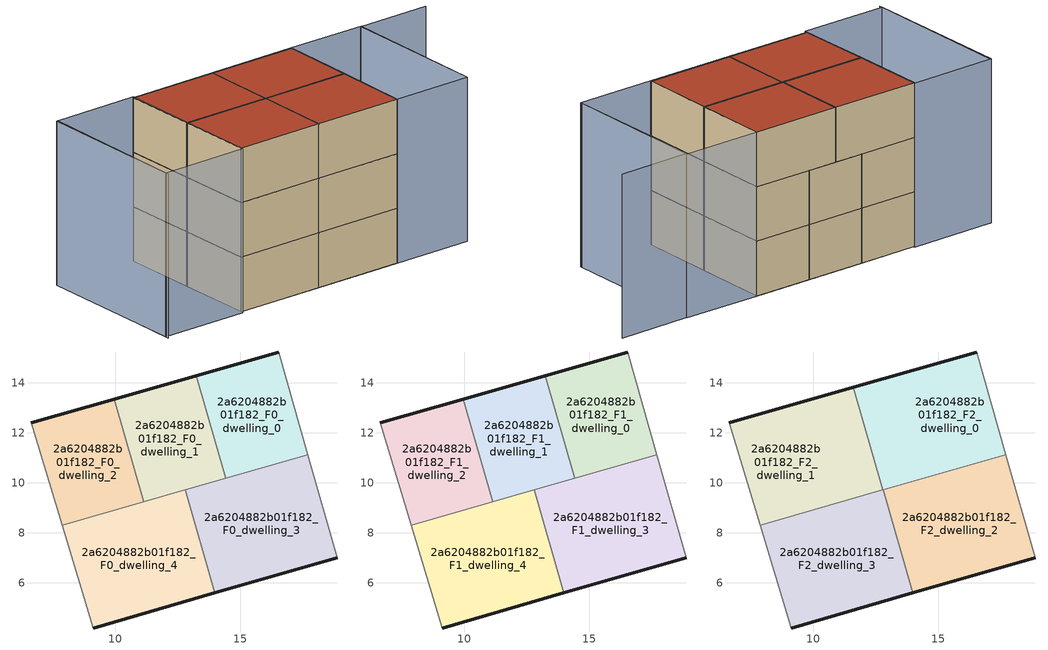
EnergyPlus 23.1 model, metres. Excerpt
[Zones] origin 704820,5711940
2a6204882b01f182_F0_dwelling_0
 floor ground (EU_floor_Construction): 17.7,11.13 16.53,15.23 13.24,14.29 14.42,10.19 z0
 wall outside (EU_wall_Construction): 13.24,14.29 16.53,15.23 z0:3
 wall adiabatic (EU_wall_Construction): 16.53,15.23 17.7,11.13 z0:3
 wall to 2a6204882b01f182_F0_dwelling_1 (EU_wall_Construction): 14.42,10.19 13.24,14.29 z0:3
 wall to 2a6204882b01f182_F0_dwelling_3 (EU_wall_Construction): 17.7,11.13 14.42,10.19 z0:3
2a6204882b01f182_F0_dwelling_1
 floor ground (EU_floor_Construction): 14.42,10.19 13.24,14.29 9.96,13.34 11.13,9.25 z0
 wall outside (EU_wall_Construction): 9.96,13.34 13.24,14.29 z0:3
 wall to 2a6204882b01f182_F0_dwelling_2 (EU_wall_Construction): 11.13,9.25 9.96,13.34 z0:3
 wall to 2a6204882b01f182_F0_dwelling_4 (EU_wall_Construction): 12.8,9.72 11.13,9.25 z0:3
 wall to 2a6204882b01f182_F0_dwelling_3 (EU_wall_Construction): 14.42,10.19 12.8,9.72 z0:3
2a6204882b01f182_F0_dwelling_2
 floor ground (EU_floor_Construction): 11.13,9.25 9.96,13.34 6.64,12.39 7.88,8.31 z0
 wall outside (EU_wall_Construction): 6.64,12.39 9.96,13.34 z0:3
 wall adiabatic (EU_wall_Construction): 7.88,8.31 6.64,12.39 z0:3
 wall to 2a6204882b01f182_F0_dwelling_4 (EU_wall_Construction): 11.13,9.25 7.88,8.31 z0:3
2a6204882b01f182_F0_dwelling_3
 floor ground (EU_floor_Construction): 18.87,7.01 17.7,11.13 12.8,9.72 13.98,5.6 z0
 wall outside (EU_wall_Construction): 18.87,7.01 13.98,5.6 z0:3
 wall adiabatic (EU_wall_Construction): 17.7,11.13 18.87,7.01 z0:3
 wall to 2a6204882b01f182_F0_dwelling_4 (EU_wall_Construction): 13.98,5.6 12.8,9.72 z0:3
2a6204882b01f182_F0_dwelling_4
 floor ground (EU_floor_Construction): 13.98,5.6 12.8,9.72 7.88,8.31 9.13,4.2 z0
 wall outside (EU_wall_Construction): 13.98,5.6 9.13,4.2 z0:3
 wall adiabatic (EU_wall_Construction): 9.13,4.2 7.88,8.31 z0:3
2a6204882b01f182_F1_dwelling_0
 floor to 2a6204882b01f182_F0_dwelling_0 (EU_floor_Construction): 17.7,11.13 16.53,15.23 13.24,14.29 14.42,10.19 z3
 wall outside (EU_wall_Construction): 13.24,14.29 16.53,15.23 z3:6
 wall adiabatic (EU_wall_Construction): 16.53,15.23 17.7,11.13 z3:6
 wall to 2a6204882b01f182_F1_dwelling_1 (EU_wall_Construction): 14.42,10.19 13.24,14.29 z3:6
 wall to 2a6204882b01f182_F1_dwelling_3 (EU_wall_Construction): 17.7,11.13 14.42,10.19 z3:6
2a6204882b01f182_F1_dwelling_1
 floor to 2a6204882b01f182_F0_dwelling_1 (EU_floor_Construction): 14.42,10.19 13.24,14.29 9.96,13.34 11.13,9.25 z3
 wall outside (EU_wall_Construction): 9.96,13.34 13.24,14.29 z3:6
 wall to 2a6204882b01f182_F1_dwelling_2 (EU_wall_Construction): 11.13,9.25 9.96,13.34 z3:6
 wall to 2a6204882b01f182_F1_dwelling_4 (EU_wall_Construction): 12.8,9.72 11.13,9.25 z3:6
 wall to 2a6204882b01f182_F1_dwelling_3 (EU_wall_Construction): 14.42,10.19 12.8,9.72 z3:6
2a6204882b01f182_F1_dwelling_2
 floor to 2a6204882b01f182_F0_dwelling_2 (EU_floor_Construction): 11.13,9.25 9.96,13.34 6.64,12.39 7.88,8.31 z3
 wall outside (EU_wall_Construction): 6.64,12.39 9.96,13.34 z3:6
 wall adiabatic (EU_wall_Construction): 7.88,8.31 6.64,12.39 z3:6
 wall to 2a6204882b01f182_F1_dwelling_4 (EU_wall_Construction): 11.13,9.25 7.88,8.31 z3:6
2a6204882b01f182_F1_dwelling_3
 floor to 2a6204882b01f182_F0_dwelling_3 (EU_floor_Construction): 18.87,7.01 17.7,11.13 12.8,9.72 13.98,5.6 z3
 wall outside (EU_wall_Construction): 18.87,7.01 13.98,5.6 z3:6
 wall adiabatic (EU_wall_Construction): 17.7,11.13 18.87,7.01 z3:6
 wall to 2a6204882b01f182_F1_dwelling_4 (EU_wall_Construction): 13.98,5.6 12.8,9.72 z3:6
2a6204882b01f182_F1_dwelling_4
 floor to 2a6204882b01f182_F0_dwelling_4 (EU_floor_Construction): 13.98,5.6 12.8,9.72 7.88,8.31 9.13,4.2 z3
 wall outside (EU_wall_Construction): 13.98,5.6 9.13,4.2 z3:6
 wall adiabatic (EU_wall_Construction): 9.13,4.2 7.88,8.31 z3:6
2a6204882b01f182_F2_dwelling_0
 floor to 2a6204882b01f182_F1_dwelling_0 (EU_floor_Construction): 17.7,11.13 16.53,15.23 13.24,14.29 14.42,10.19 z6
 floor to 2a6204882b01f182_F1_dwelling_1 (EU_floor_Construction): 14.42,10.19 13.24,14.29 11.6,13.82 12.77,9.72 z6
 wall outside (EU_wall_Construction): 11.6,13.82 16.53,15.23 z6:9
 wall adiabatic (EU_wall_Construction): 16.53,15.23 17.7,11.13 z6:9
 wall to 2a6204882b01f182_F2_dwelling_1 (EU_wall_Construction): 12.78,9.72 11.6,13.82 z6:9
 wall to 2a6204882b01f182_F2_dwelling_2 (EU_wall_Construction): 17.7,11.13 12.8,9.72 z6:9
 wall to 2a6204882b01f182_F2_dwelling_3 (EU_wall_Construction): 12.8,9.72 12.78,9.72 z6:9
 roof outside (EU_roof_Construction): 16.53,15.23 17.7,11.13 12.78,9.72 11.6,13.82 z9
2a6204882b01f182_F2_dwelling_1
 floor to 2a6204882b01f182_F1_dwelling_1 (EU_floor_Construction): 12.77,9.72 11.6,13.82 9.96,13.34 11.13,9.25 z6
 floor to 2a6204882b01f182_F1_dwelling_2 (EU_floor_Construction): 11.13,9.25 9.96,13.34 6.64,12.39 7.88,8.31 z6
 wall outside (EU_wall_Construction): 6.64,12.39 11.6,13.82 z6:9
 wall adiabatic (EU_wall_Construction): 7.88,8.31 6.64,12.39 z6:9
 wall to 2a6204882b01f182_F2_dwelling_3 (EU_wall_Construction): 12.78,9.72 7.88,8.31 z6:9
 roof outside (EU_roof_Construction): 11.6,13.82 12.78,9.72 7.88,8.31 6.64,12.39 z9
2a6204882b01f182_F2_dwelling_2
 floor to 2a6204882b01f182_F1_dwelling_3 (EU_floor_Construction): 18.87,7.01 17.7,11.13 12.8,9.72 13.98,5.6 z6
 wall outside (EU_wall_Construction): 18.87,7.01 13.98,5.6 z6:9
 wall adiabatic (EU_wall_Construction): 17.7,11.13 18.87,7.01 z6:9
 wall to 2a6204882b01f182_F2_dwelling_3 (EU_wall_Construction): 13.98,5.6 12.8,9.72 z6:9
 roof outside (EU_roof_Construction): 17.7,11.13 18.87,7.01 13.98,5.6 12.8,9.72 z9
2a6204882b01f182_F2_dwelling_3
 floor to 2a6204882b01f182_F1_dwelling_4 (EU_floor_Construction): 13.98,5.6 12.8,9.72 7.88,8.31 9.13,4.2 z6
 wall outside (EU_wall_Construction): 13.98,5.6 9.13,4.2 z6:9
 wall adiabatic (EU_wall_Construction): 9.13,4.2 7.88,8.31 z6:9
 roof outside (EU_roof_Construction): 12.8,9.72 13.98,5.6 9.13,4.2 7.88,8.31 z9
shading: 1.95,11.05 4.4,2.51 / 23.22,8.33 20.84,16.42 / 20.84,16.42 24.92,17.62 / 4.35,2.68 1.88,11.03 / 1.88,11.03 6.68,12.45 / 6.68,12.45 9.16,4.1 / 9.16,4.1 4.35,2.68 / 18.87,7.01 16.53,15.23 / 16.53,15.23 20.9,16.47 / 20.9,16.47 23.24,8.25 / 23.24,8.25 18.87,7.01 z0:9
[Building]
EU S2 Campaign: North Axis=0; Terrain=City; Solar Distribution=FullExterior
[Site:Location]
London: Latitude=51.5; Longitude=-0.5; Time Zone=0; Elevation=25
[SizingPeriod:WeatherFileDays]
AnnualSizingPeriod: Begin Month=1; Begin Day of Month=1; End Month=12; End Day of Month=31; Day of Week for Start Day=Monday; Use Weather File Daylight Saving Period=No; Use Weather File Rain and Snow Indicators=No
[MATERIAL]
EU_InternalMass_Material: Roughness=MediumRough; Thickness=0.1; Conductivity=1; Density=1800; Specific Heat=900; Thermal Absorptance=0.9; Solar Absorptance=0.7; Visible Absorptance=0.7
[MATERIAL:NOMASS] Roughness=MediumRough; Thermal Absorptance=0.9; Solar Absorptance=0.7; Visible Absorptance=0.7
Name | Thermal Resistance
EU_wall_NoMass | 0.56902
EU_roof_NoMass | 2.50178
EU_floor_NoMass | 1.93
[CONSTRUCTION]
EU_wall_Construction: EU_wall_NoMass
EU_roof_Construction: EU_roof_NoMass
EU_floor_Construction: EU_floor_NoMass
EU_InternalMass_Construction: EU_InternalMass_Material
[ZONE] Type=1; Multiplier=1; Ceiling Height=autocalculate; Floor Area=autocalculate; Part of Total Floor Area=Yes
Name | Volume
2a6204882b01f182_F0_dwelling_0; 2a6204882b01f182_F1_dwelling_0; 2a6204882b01f182_F0_dwelling_2; 2a6204882b01f182_F1_dwelling_2 | 43.7146
2a6204882b01f182_F2_dwelling_0; 2a6204882b01f182_F2_dwelling_1 | 65.5781
2a6204882b01f182_F0_dwelling_1; 2a6204882b01f182_F1_dwelling_1 | 43.7153
2a6204882b01f182_F2_dwelling_2; 2a6204882b01f182_F0_dwelling_3; 2a6204882b01f182_F1_dwelling_3; 2a6204882b01f182_F2_dwelling_3; 2a6204882b01f182_F0_dwelling_4; 2a6204882b01f182_F1_dwelling_4 | 65.5701
[INTERNALMASS] Construction=EU_InternalMass_Construction
Name | Zone or ZoneList | Surface Area
2a6204882b01f182_F0_dwelling_0_EU_InternalMass | 2a6204882b01f182_F0_dwelling_0 | 14.5715
2a6204882b01f182_F0_dwelling_1_EU_InternalMass | 2a6204882b01f182_F0_dwelling_1 | 14.5718
2a6204882b01f182_F0_dwelling_2_EU_InternalMass | 2a6204882b01f182_F0_dwelling_2 | 14.5716
2a6204882b01f182_F0_dwelling_3_EU_InternalMass | 2a6204882b01f182_F0_dwelling_3 | 21.8568
2a6204882b01f182_F0_dwelling_4_EU_InternalMass | 2a6204882b01f182_F0_dwelling_4 | 21.8567
2a6204882b01f182_F1_dwelling_0_EU_InternalMass | 2a6204882b01f182_F1_dwelling_0 | 14.5715
2a6204882b01f182_F1_dwelling_1_EU_InternalMass | 2a6204882b01f182_F1_dwelling_1 | 14.5718
2a6204882b01f182_F1_dwelling_2_EU_InternalMass | 2a6204882b01f182_F1_dwelling_2 | 14.5716
2a6204882b01f182_F1_dwelling_3_EU_InternalMass | 2a6204882b01f182_F1_dwelling_3 | 21.8568
2a6204882b01f182_F1_dwelling_4_EU_InternalMass | 2a6204882b01f182_F1_dwelling_4 | 21.8567
2a6204882b01f182_F2_dwelling_0_EU_InternalMass | 2a6204882b01f182_F2_dwelling_0 | 21.8593
2a6204882b01f182_F2_dwelling_1_EU_InternalMass | 2a6204882b01f182_F2_dwelling_1 | 21.8595
2a6204882b01f182_F2_dwelling_2_EU_InternalMass | 2a6204882b01f182_F2_dwelling_2 | 21.8568
2a6204882b01f182_F2_dwelling_3_EU_InternalMass | 2a6204882b01f182_F2_dwelling_3 | 21.8567
[OTHEREQUIPMENT] Fuel Type=Electricity; Design Level Calculation Method=Watts/Area; Power per Zone Floor Area=1; Fraction Latent=0; Fraction Radiant=0; Fraction Lost=0; Carbon Dioxide Generation Rate=0; EndUse Subcategory=EU_Step8_InternalGains
Name | Zone or ZoneList or Space or SpaceList | Schedule
EU_Step8_InternalGain_2a6204882b01f182_F0_dwelling_0_f000 | 2a6204882b01f182_F0_dwelling_0 | EU_Step8_GainSchedule_2a6204882b01f182_F0_dwelling_0_f000
EU_Step8_InternalGain_2a6204882b01f182_F0_dwelling_1_f000 | 2a6204882b01f182_F0_dwelling_1 | EU_Step8_GainSchedule_2a6204882b01f182_F0_dwelling_1_f000
EU_Step8_InternalGain_2a6204882b01f182_F0_dwelling_2_f000 | 2a6204882b01f182_F0_dwelling_2 | EU_Step8_GainSchedule_2a6204882b01f182_F0_dwelling_2_f000
EU_Step8_InternalGain_2a6204882b01f182_F0_dwelling_3_f000 | 2a6204882b01f182_F0_dwelling_3 | EU_Step8_GainSchedule_2a6204882b01f182_F0_dwelling_3_f000
EU_Step8_InternalGain_2a6204882b01f182_F0_dwelling_4_f000 | 2a6204882b01f182_F0_dwelling_4 | EU_Step8_GainSchedule_2a6204882b01f182_F0_dwelling_4_f000
EU_Step8_InternalGain_2a6204882b01f182_F1_dwelling_0_f000 | 2a6204882b01f182_F1_dwelling_0 | EU_Step8_GainSchedule_2a6204882b01f182_F1_dwelling_0_f000
EU_Step8_InternalGain_2a6204882b01f182_F1_dwelling_1_f000 | 2a6204882b01f182_F1_dwelling_1 | EU_Step8_GainSchedule_2a6204882b01f182_F1_dwelling_1_f000
EU_Step8_InternalGain_2a6204882b01f182_F1_dwelling_2_f000 | 2a6204882b01f182_F1_dwelling_2 | EU_Step8_GainSchedule_2a6204882b01f182_F1_dwelling_2_f000
EU_Step8_InternalGain_2a6204882b01f182_F1_dwelling_3_f000 | 2a6204882b01f182_F1_dwelling_3 | EU_Step8_GainSchedule_2a6204882b01f182_F1_dwelling_3_f000
EU_Step8_InternalGain_2a6204882b01f182_F1_dwelling_4_f000 | 2a6204882b01f182_F1_dwelling_4 | EU_Step8_GainSchedule_2a6204882b01f182_F1_dwelling_4_f000
EU_Step8_InternalGain_2a6204882b01f182_F2_dwelling_0_f000 | 2a6204882b01f182_F2_dwelling_0 | EU_Step8_GainSchedule_2a6204882b01f182_F2_dwelling_0_f000
EU_Step8_InternalGain_2a6204882b01f182_F2_dwelling_1_f000 | 2a6204882b01f182_F2_dwelling_1 | EU_Step8_GainSchedule_2a6204882b01f182_F2_dwelling_1_f000
EU_Step8_InternalGain_2a6204882b01f182_F2_dwelling_2_f000 | 2a6204882b01f182_F2_dwelling_2 | EU_Step8_GainSchedule_2a6204882b01f182_F2_dwelling_2_f000
EU_Step8_InternalGain_2a6204882b01f182_F2_dwelling_3_f000 | 2a6204882b01f182_F2_dwelling_3 | EU_Step8_GainSchedule_2a6204882b01f182_F2_dwelling_3_f000
[ZONEVENTILATION:DESIGNFLOWRATE] Schedule=EU_AlwaysOn; Design Flow Rate Calculation Method=AirChanges/Hour; Air Changes per Hour=0.471031; Ventilation Type=Natural; Fan Pressure Rise=0; Fan Total Efficiency=1; Constant Term Coefficient=1; Temperature Term Coefficient=0; Velocity Term Coefficient=0; Velocity Squared Term Coefficient=0; Minimum Indoor Temperature=-100; Maximum Indoor Temperature=100; Delta Temperature=-100; Minimum Outdoor Temperature=-100; Maximum Outdoor Temperature=100; Maximum Wind Speed=40
Name | Zone or ZoneList or Space or SpaceList
EU_ConstantAir_2a6204882b01f182_F0_dwelling_0 | 2a6204882b01f182_F0_dwelling_0
EU_ConstantAir_2a6204882b01f182_F0_dwelling_1 | 2a6204882b01f182_F0_dwelling_1
EU_ConstantAir_2a6204882b01f182_F0_dwelling_2 | 2a6204882b01f182_F0_dwelling_2
EU_ConstantAir_2a6204882b01f182_F0_dwelling_3 | 2a6204882b01f182_F0_dwelling_3
EU_ConstantAir_2a6204882b01f182_F0_dwelling_4 | 2a6204882b01f182_F0_dwelling_4
EU_ConstantAir_2a6204882b01f182_F1_dwelling_0 | 2a6204882b01f182_F1_dwelling_0
EU_ConstantAir_2a6204882b01f182_F1_dwelling_1 | 2a6204882b01f182_F1_dwelling_1
EU_ConstantAir_2a6204882b01f182_F1_dwelling_2 | 2a6204882b01f182_F1_dwelling_2
EU_ConstantAir_2a6204882b01f182_F1_dwelling_3 | 2a6204882b01f182_F1_dwelling_3
EU_ConstantAir_2a6204882b01f182_F1_dwelling_4 | 2a6204882b01f182_F1_dwelling_4
EU_ConstantAir_2a6204882b01f182_F2_dwelling_0 | 2a6204882b01f182_F2_dwelling_0
EU_ConstantAir_2a6204882b01f182_F2_dwelling_1 | 2a6204882b01f182_F2_dwelling_1
EU_ConstantAir_2a6204882b01f182_F2_dwelling_2 | 2a6204882b01f182_F2_dwelling_2
EU_ConstantAir_2a6204882b01f182_F2_dwelling_3 | 2a6204882b01f182_F2_dwelling_3
[HVACTEMPLATE:THERMOSTAT] Constant Heating Setpoint=20; Constant Cooling Setpoint=50
EU_HeatOnly_2a6204882b01f182_F0_dwelling_0; EU_HeatOnly_2a6204882b01f182_F0_dwelling_1; EU_HeatOnly_2a6204882b01f182_F0_dwelling_2; EU_HeatOnly_2a6204882b01f182_F0_dwelling_3; EU_HeatOnly_2a6204882b01f182_F0_dwelling_4; EU_HeatOnly_2a6204882b01f182_F1_dwelling_0; EU_HeatOnly_2a6204882b01f182_F1_dwelling_1; EU_HeatOnly_2a6204882b01f182_F1_dwelling_2; EU_HeatOnly_2a6204882b01f182_F1_dwelling_3; EU_HeatOnly_2a6204882b01f182_F1_dwelling_4; EU_HeatOnly_2a6204882b01f182_F2_dwelling_0; EU_HeatOnly_2a6204882b01f182_F2_dwelling_1; EU_HeatOnly_2a6204882b01f182_F2_dwelling_2; EU_HeatOnly_2a6204882b01f182_F2_dwelling_3
[HVACTEMPLATE:ZONE:IDEALLOADSAIRSYSTEM] System Availability Schedule=EU_AlwaysOn; Maximum Heating Supply Air Temperature=50; Minimum Cooling Supply Air Temperature=13; Maximum Heating Supply Air Humidity Ratio=0.0156; Minimum Cooling Supply Air Humidity Ratio=0.0077; Heating Limit=NoLimit; Cooling Limit=NoLimit; Heating Availability Schedule=EU_AlwaysOn; Cooling Availability Schedule=EU_CoolingOff; Dehumidification Control Type=ConstantSensibleHeatRatio; Cooling Sensible Heat Ratio=0.7; Dehumidification Setpoint=60; Humidification Control Type=None; Humidification Setpoint=30; Outdoor Air Method=None; Outdoor Air Flow Rate per Person=0.00944; Outdoor Air Flow Rate per Zone Floor Area=0; Outdoor Air Flow Rate per Zone=0; Demand Controlled Ventilation Type=None; Outdoor Air Economizer Type=NoEconomizer; Heat Recovery Type=None; Sensible Heat Recovery Effectiveness=0.7; Latent Heat Recovery Effectiveness=0.65
Name | Template Thermostat
2a6204882b01f182_F0_dwelling_0 | EU_HeatOnly_2a6204882b01f182_F0_dwelling_0
2a6204882b01f182_F0_dwelling_1 | EU_HeatOnly_2a6204882b01f182_F0_dwelling_1
2a6204882b01f182_F0_dwelling_2 | EU_HeatOnly_2a6204882b01f182_F0_dwelling_2
2a6204882b01f182_F0_dwelling_3 | EU_HeatOnly_2a6204882b01f182_F0_dwelling_3
2a6204882b01f182_F0_dwelling_4 | EU_HeatOnly_2a6204882b01f182_F0_dwelling_4
2a6204882b01f182_F1_dwelling_0 | EU_HeatOnly_2a6204882b01f182_F1_dwelling_0
2a6204882b01f182_F1_dwelling_1 | EU_HeatOnly_2a6204882b01f182_F1_dwelling_1
2a6204882b01f182_F1_dwelling_2 | EU_HeatOnly_2a6204882b01f182_F1_dwelling_2
2a6204882b01f182_F1_dwelling_3 | EU_HeatOnly_2a6204882b01f182_F1_dwelling_3
2a6204882b01f182_F1_dwelling_4 | EU_HeatOnly_2a6204882b01f182_F1_dwelling_4
2a6204882b01f182_F2_dwelling_0 | EU_HeatOnly_2a6204882b01f182_F2_dwelling_0
2a6204882b01f182_F2_dwelling_1 | EU_HeatOnly_2a6204882b01f182_F2_dwelling_1
2a6204882b01f182_F2_dwelling_2 | EU_HeatOnly_2a6204882b01f182_F2_dwelling_2
2a6204882b01f182_F2_dwelling_3 | EU_HeatOnly_2a6204882b01f182_F2_dwelling_3
[SIZING:ZONE] Zone Cooling Design Supply Air Temperature Input Method=SupplyAirTemperature; Zone Cooling Design Supply Air Temperature=13; Zone Heating Design Supply Air Temperature Input Method=SupplyAirTemperature; Zone Heating Design Supply Air Temperature=50; Zone Cooling Design Supply Air Humidity Ratio=0.008; Zone Heating Design Supply Air Humidity Ratio=0.008; Cooling Design Air Flow Method=DesignDay; Cooling Design Air Flow Rate=0; Cooling Minimum Air Flow per Zone Floor Area=0.000762; Cooling Minimum Air Flow=0; Cooling Minimum Air Flow Fraction=0.2; Heating Design Air Flow Method=DesignDay; Heating Design Air Flow Rate=0; Heating Maximum Air Flow per Zone Floor Area=0.002032; Heating Maximum Air Flow=0.141576; Heating Maximum Air Flow Fraction=0.3; Account for Dedicated Outdoor Air System=No; Dedicated Outdoor Air System Control Strategy=NeutralSupplyAir; Dedicated Outdoor Air Low Setpoint Temperature for Design=autosize; Dedicated Outdoor Air High Setpoint Temperature for Design=autosize; Zone Load Sizing Method=Sensible Load Only No Latent Load; Zone Latent Cooling Design Supply Air Humidity Ratio Input Method=HumidityRatioDifference; Zone Cooling Design Supply Air Humidity Ratio Difference=0.005; Zone Latent Heating Design Supply Air Humidity Ratio Input Method=HumidityRatioDifference; Zone Humidification Design Supply Air Humidity Ratio Difference=0.005
2a6204882b01f182_F0_dwelling_0; 2a6204882b01f182_F0_dwelling_1; 2a6204882b01f182_F0_dwelling_2; 2a6204882b01f182_F0_dwelling_3; 2a6204882b01f182_F0_dwelling_4; 2a6204882b01f182_F1_dwelling_0; 2a6204882b01f182_F1_dwelling_1; 2a6204882b01f182_F1_dwelling_2; 2a6204882b01f182_F1_dwelling_3; 2a6204882b01f182_F1_dwelling_4; 2a6204882b01f182_F2_dwelling_0; 2a6204882b01f182_F2_dwelling_1; 2a6204882b01f182_F2_dwelling_2; 2a6204882b01f182_F2_dwelling_3
[SCHEDULE:CONSTANT]
Name | Hourly Value
EU_AlwaysOn | 1
EU_CoolingOff | 0
[SCHEDULE:FILE] Column Number=1; Rows to Skip at Top=0; Number of Hours of Data=8760; Column Separator=Comma; Interpolate to Timestep=No; Minutes per Item=60; Adjust Schedule for Daylight Savings=Yes
Name | File
EU_Step8_GainSchedule_2a6204882b01f182_F0_dwelling_0_f000 | ../../schedules/2a6204882b01f182/2a6204882b01f182_F0_dwelling_0_f000_gain.csv
EU_Step8_GainSchedule_2a6204882b01f182_F0_dwelling_1_f000 | ../../schedules/2a6204882b01f182/2a6204882b01f182_F0_dwelling_1_f000_gain.csv
EU_Step8_GainSchedule_2a6204882b01f182_F0_dwelling_2_f000 | ../../schedules/2a6204882b01f182/2a6204882b01f182_F0_dwelling_2_f000_gain.csv
EU_Step8_GainSchedule_2a6204882b01f182_F0_dwelling_3_f000 | ../../schedules/2a6204882b01f182/2a6204882b01f182_F0_dwelling_3_f000_gain.csv
EU_Step8_GainSchedule_2a6204882b01f182_F0_dwelling_4_f000 | ../../schedules/2a6204882b01f182/2a6204882b01f182_F0_dwelling_4_f000_gain.csv
EU_Step8_GainSchedule_2a6204882b01f182_F1_dwelling_0_f000 | ../../schedules/2a6204882b01f182/2a6204882b01f182_F1_dwelling_0_f000_gain.csv
EU_Step8_GainSchedule_2a6204882b01f182_F1_dwelling_1_f000 | ../../schedules/2a6204882b01f182/2a6204882b01f182_F1_dwelling_1_f000_gain.csv
EU_Step8_GainSchedule_2a6204882b01f182_F1_dwelling_2_f000 | ../../schedules/2a6204882b01f182/2a6204882b01f182_F1_dwelling_2_f000_gain.csv
EU_Step8_GainSchedule_2a6204882b01f182_F1_dwelling_3_f000 | ../../schedules/2a6204882b01f182/2a6204882b01f182_F1_dwelling_3_f000_gain.csv
EU_Step8_GainSchedule_2a6204882b01f182_F1_dwelling_4_f000 | ../../schedules/2a6204882b01f182/2a6204882b01f182_F1_dwelling_4_f000_gain.csv
EU_Step8_GainSchedule_2a6204882b01f182_F2_dwelling_0_f000 | ../../schedules/2a6204882b01f182/2a6204882b01f182_F2_dwelling_0_f000_gain.csv
EU_Step8_GainSchedule_2a6204882b01f182_F2_dwelling_1_f000 | ../../schedules/2a6204882b01f182/2a6204882b01f182_F2_dwelling_1_f000_gain.csv
EU_Step8_GainSchedule_2a6204882b01f182_F2_dwelling_2_f000 | ../../schedules/2a6204882b01f182/2a6204882b01f182_F2_dwelling_2_f000_gain.csv
EU_Step8_GainSchedule_2a6204882b01f182_F2_dwelling_3_f000 | ../../schedules/2a6204882b01f182/2a6204882b01f182_F2_dwelling_3_f000_gain.csv
